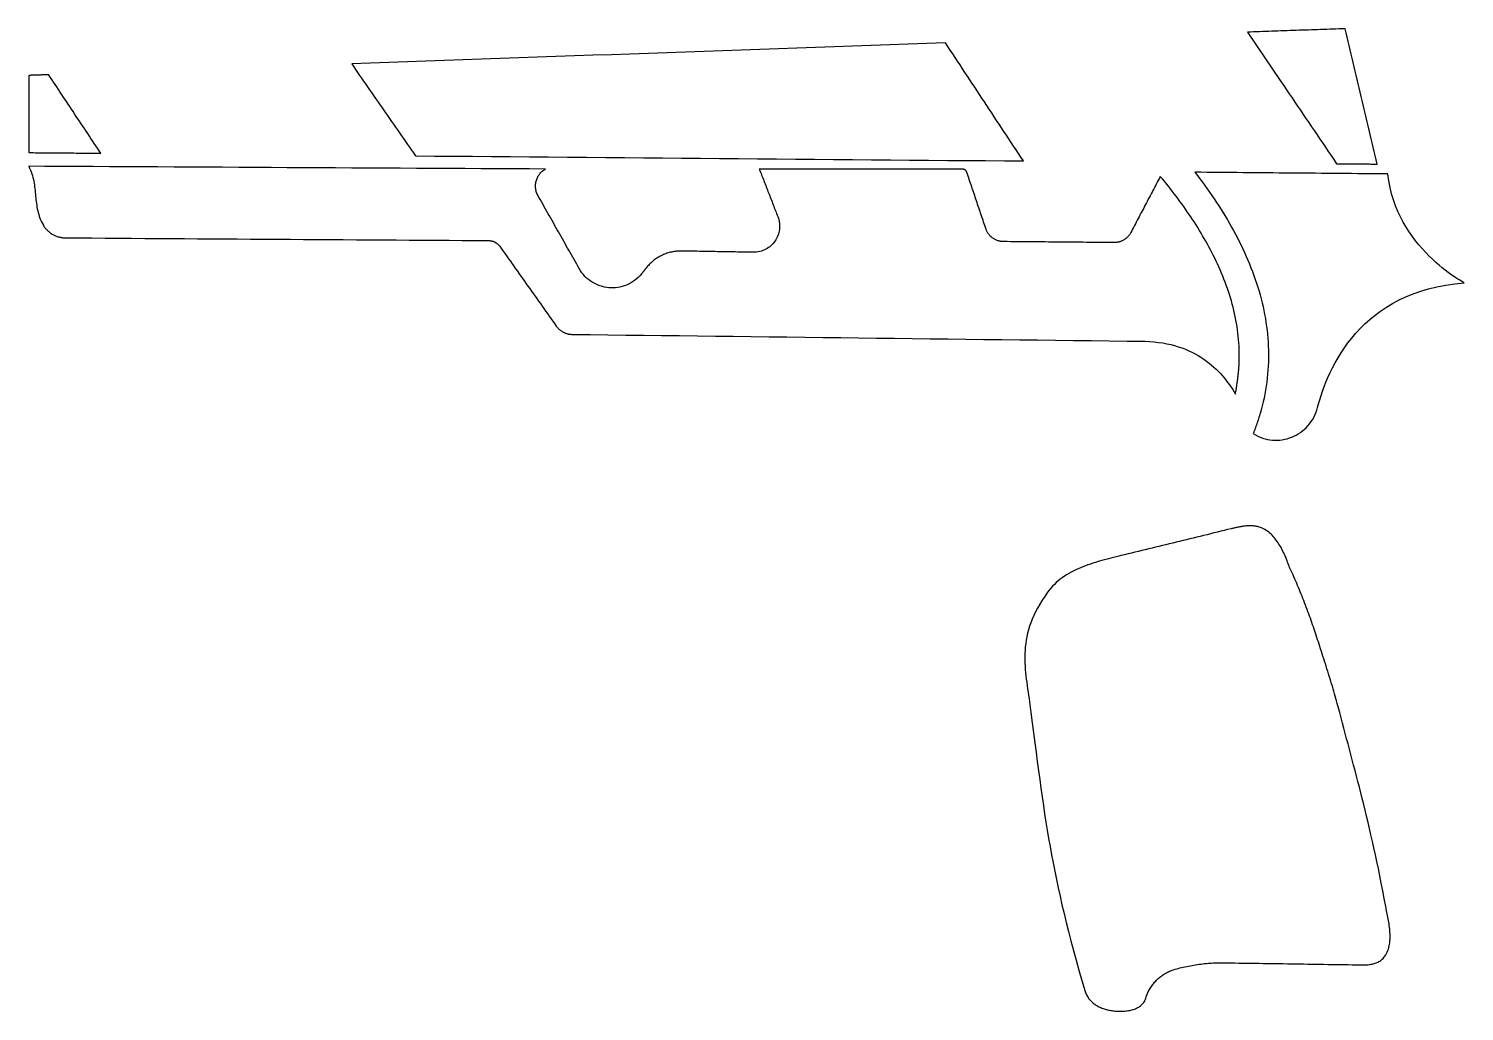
# Model space of a CAD drawing. Header units: metres. Extents: x 23 to 146, y -137 to -53.
import ezdxf

# ---------------------------------------------------------------- set-up
doc = ezdxf.new("R2010")
doc.units = ezdxf.units.M

msp = doc.modelspace()

# ---------------------------------------------------------------- linework, layer by layer
for points in [[(135.192008, -64.704976), (135.300466, -64.705992), (135.408924, -64.707008), (135.517382, -64.708024), (135.62584, -64.70904), (135.734298, -64.710056), (135.842756, -64.711072), (135.951214, -64.712088), (136.059672, -64.713104), (136.16813, -64.71412), (136.276588, -64.715136), (136.385046, -64.716152), (136.493504, -64.717168), (136.601962, -64.718184), (136.71042, -64.7192), (136.818878, -64.720216), (136.927336, -64.721232), (137.035794, -64.722248), (137.144252, -64.723264), (137.25271, -64.72428), (137.361168, -64.725296), (137.469626, -64.726312), (137.578084, -64.727328), (137.686542, -64.728344), (137.795, -64.72936), (137.903458, -64.730376), (138.011916, -64.731392), (138.120374, -64.732408), (138.228832, -64.733424), (138.33729, -64.73444), (138.445748, -64.735456), (138.554206, -64.736472), (138.662664, -64.737488), (138.576558, -64.376046), (138.490452, -64.014604), (138.404346, -63.653162), (138.31824, -63.29172), (138.232134, -62.930278), (138.146028, -62.568836), (138.059922, -62.207394), (137.973816, -61.845952), (137.88771, -61.48451), (137.801604, -61.123068), (137.715498, -60.761626), (137.629392, -60.400184), (137.543286, -60.038742), (137.45718, -59.6773), (137.371074, -59.315858), (137.284968, -58.954416), (137.198862, -58.592974), (137.112756, -58.231532), (137.02665, -57.87009), (136.940544, -57.508648), (136.854438, -57.147206), (136.768332, -56.785764), (136.682226, -56.424322), (136.59612, -56.06288), (136.510014, -55.701438), (136.423908, -55.339996), (136.337802, -54.978554), (136.251696, -54.617112), (136.16559, -54.25567), (136.079484, -53.894228), (135.993378, -53.532786), (135.907272, -53.171344), (135.646668, -53.180488), (135.386064, -53.189632), (135.12546, -53.198776), (134.864856, -53.20792), (134.604252, -53.217064), (134.343648, -53.226208), (134.083044, -53.235352), (133.82244, -53.244496), (133.561836, -53.25364), (133.301232, -53.262784), (133.040628, -53.271928), (132.780024, -53.281072), (132.51942, -53.290216), (132.258816, -53.29936), (131.998212, -53.308504), (131.737608, -53.317648), (131.477004, -53.326792), (131.2164, -53.335936), (130.955796, -53.34508), (130.695192, -53.354224), (130.434588, -53.363368), (130.173984, -53.372512), (129.91338, -53.381656), (129.652776, -53.3908), (129.392172, -53.399944), (129.131568, -53.409088), (128.870964, -53.418232), (128.61036, -53.427376), (128.349756, -53.43652), (128.089152, -53.445664), (127.828548, -53.454808), (127.567944, -53.463952), (127.806196, -53.815234), (128.044448, -54.166516), (128.2827, -54.517798), (128.520952, -54.86908), (128.759204, -55.220362), (128.997456, -55.571644), (129.235708, -55.922926), (129.47396, -56.274208), (129.712212, -56.62549), (129.950464, -56.976772), (130.188716, -57.328054), (130.426968, -57.679336), (130.66522, -58.030618), (130.903472, -58.3819), (131.141724, -58.733182), (131.379976, -59.084464), (131.618228, -59.435746), (131.85648, -59.787028), (132.094732, -60.13831), (132.332984, -60.489592), (132.571236, -60.840874), (132.809488, -61.192156), (133.04774, -61.543438), (133.285992, -61.89472), (133.524244, -62.246002), (133.762496, -62.597284), (134.000748, -62.948566), (134.239, -63.299848), (134.477252, -63.65113), (134.715504, -64.002412), (134.953756, -64.353694), (135.192008, -64.704976)], [(101.753416, -54.37886), (100.16744, -54.434994), (98.581464, -54.491128), (96.995488, -54.547262), (95.409512, -54.603396), (93.823536, -54.65953), (92.23756, -54.715664), (90.651584, -54.771798), (89.065608, -54.827932), (87.479632, -54.884066), (85.893656, -54.9402), (84.30768, -54.996334), (82.721704, -55.052468), (81.135728, -55.108602), (79.549752, -55.164736), (77.963776, -55.22087), (76.3778, -55.277004), (74.791824, -55.333138), (73.205848, -55.389272), (71.619872, -55.445406), (70.033896, -55.50154), (68.44792, -55.557674), (66.861944, -55.613808), (65.275968, -55.669942), (63.689992, -55.726076), (62.104016, -55.78221), (60.51804, -55.838344), (58.932064, -55.894478), (57.346088, -55.950612), (55.760112, -56.006746), (54.174136, -56.06288), (52.58816, -56.119014), (51.002184, -56.175148), (51.172618, -56.420766), (51.343052, -56.666384), (51.513486, -56.912002), (51.68392, -57.15762), (51.854354, -57.403238), (52.024788, -57.648856), (52.195222, -57.894474), (52.365656, -58.140092), (52.53609, -58.38571), (52.706524, -58.631328), (52.876958, -58.876946), (53.047392, -59.122564), (53.217826, -59.368182), (53.38826, -59.6138), (53.558694, -59.859418), (53.729128, -60.105036), (53.899562, -60.350654), (54.069996, -60.596272), (54.24043, -60.84189), (54.410864, -61.087508), (54.581298, -61.333126), (54.751732, -61.578744), (54.922166, -61.824362), (55.0926, -62.06998), (55.263034, -62.315598), (55.433468, -62.561216), (55.603902, -62.806834), (55.774336, -63.052452), (55.94477, -63.29807), (56.115204, -63.543688), (56.285638, -63.789306), (56.456072, -64.034924), (58.079894, -64.04864), (59.703716, -64.062356), (61.327538, -64.076072), (62.95136, -64.089788), (64.575182, -64.103504), (66.199004, -64.11722), (67.822826, -64.130936), (69.446648, -64.144652), (71.07047, -64.158368), (72.694292, -64.172084), (74.318114, -64.1858), (75.941936, -64.199516), (77.565758, -64.213232), (79.18958, -64.226948), (80.813402, -64.240664), (82.437224, -64.25438), (84.061046, -64.268096), (85.684868, -64.281812), (87.30869, -64.295528), (88.932512, -64.309244), (90.556334, -64.32296), (92.180156, -64.336676), (93.803978, -64.350392), (95.4278, -64.364108), (97.051622, -64.377824), (98.675444, -64.39154), (100.299266, -64.405256), (101.923088, -64.418972), (103.54691, -64.432688), (105.170732, -64.446404), (106.794554, -64.46012), (108.418376, -64.473836), (108.210096, -64.158368), (108.001816, -63.8429), (107.793536, -63.527432), (107.585256, -63.211964), (107.376976, -62.896496), (107.168696, -62.581028), (106.960416, -62.26556), (106.752136, -61.950092), (106.543856, -61.634624), (106.335576, -61.319156), (106.127296, -61.003688), (105.919016, -60.68822), (105.710736, -60.372752), (105.502456, -60.057284), (105.294176, -59.741816), (105.085896, -59.426348), (104.877616, -59.11088), (104.669336, -58.795412), (104.461056, -58.479944), (104.252776, -58.164476), (104.044496, -57.849008), (103.836216, -57.53354), (103.627936, -57.218072), (103.419656, -56.902604), (103.211376, -56.587136), (103.003096, -56.271668), (102.794816, -55.9562), (102.586536, -55.640732), (102.378256, -55.325264), (102.169976, -55.009796), (101.961696, -54.694328), (101.753416, -54.37886)], [(25.10028, -57.103772), (25.047194, -57.10555), (24.994108, -57.107328), (24.941022, -57.109106), (24.887936, -57.110884), (24.83485, -57.112662), (24.781764, -57.11444), (24.728678, -57.116218), (24.675592, -57.117996), (24.622506, -57.119774), (24.56942, -57.121552), (24.516334, -57.12333), (24.463248, -57.125108), (24.410162, -57.126886), (24.357076, -57.128664), (24.30399, -57.130442), (24.250904, -57.13222), (24.197818, -57.133998), (24.144732, -57.135776), (24.091646, -57.137554), (24.03856, -57.139332), (23.985474, -57.14111), (23.932388, -57.142888), (23.879302, -57.144666), (23.826216, -57.146444), (23.77313, -57.148222), (23.720044, -57.15), (23.666958, -57.151778), (23.613872, -57.153556), (23.560786, -57.155334), (23.5077, -57.157112), (23.454614, -57.15889), (23.401528, -57.160668), (23.401528, -57.366916), (23.401528, -57.573164), (23.401528, -57.779412), (23.401528, -57.98566), (23.401528, -58.191908), (23.401528, -58.398156), (23.401528, -58.604404), (23.401528, -58.810652), (23.401528, -59.0169), (23.401528, -59.223148), (23.401528, -59.429396), (23.401528, -59.635644), (23.401528, -59.841892), (23.401528, -60.04814), (23.401528, -60.254388), (23.401528, -60.460636), (23.401528, -60.666884), (23.401528, -60.873132), (23.401528, -61.07938), (23.401528, -61.285628), (23.401528, -61.491876), (23.401528, -61.698124), (23.401528, -61.904372), (23.401528, -62.11062), (23.401528, -62.316868), (23.401528, -62.523116), (23.401528, -62.729364), (23.401528, -62.935612), (23.401528, -63.14186), (23.401528, -63.348108), (23.401528, -63.554356), (23.401528, -63.760604), (23.593806, -63.762128), (23.786084, -63.763652), (23.978362, -63.765176), (24.17064, -63.7667), (24.362918, -63.768224), (24.555196, -63.769748), (24.747474, -63.771272), (24.939752, -63.772796), (25.13203, -63.77432), (25.324308, -63.775844), (25.516586, -63.777368), (25.708864, -63.778892), (25.901142, -63.780416), (26.09342, -63.78194), (26.285698, -63.783464), (26.477976, -63.784988), (26.670254, -63.786512), (26.862532, -63.788036), (27.05481, -63.78956), (27.247088, -63.791084), (27.439366, -63.792608), (27.631644, -63.794132), (27.823922, -63.795656), (28.0162, -63.79718), (28.208478, -63.798704), (28.400756, -63.800228), (28.593034, -63.801752), (28.785312, -63.803276), (28.97759, -63.8048), (29.169868, -63.806324), (29.362146, -63.807848), (29.554424, -63.809372), (29.414978, -63.599568), (29.275532, -63.389764), (29.136086, -63.17996), (28.99664, -62.970156), (28.857194, -62.760352), (28.717748, -62.550548), (28.578302, -62.340744), (28.438856, -62.13094), (28.29941, -61.921136), (28.159964, -61.711332), (28.020518, -61.501528), (27.881072, -61.291724), (27.741626, -61.08192), (27.60218, -60.872116), (27.462734, -60.662312), (27.323288, -60.452508), (27.183842, -60.242704), (27.044396, -60.0329), (26.90495, -59.823096), (26.765504, -59.613292), (26.626058, -59.403488), (26.486612, -59.193684), (26.347166, -58.98388), (26.20772, -58.774076), (26.068274, -58.564272), (25.928828, -58.354468), (25.789382, -58.144664), (25.649936, -57.93486), (25.51049, -57.725056), (25.371044, -57.515252), (25.231598, -57.305448), (25.092152, -57.095644)], [(126.53645, -84.39023), (126.5555, -84.287868), (126.574042, -84.186014), (126.591822, -84.084922), (126.609094, -83.984338), (126.625604, -83.884516), (126.641606, -83.785456), (126.656846, -83.687412), (126.671578, -83.590384), (126.685802, -83.494372), (126.699264, -83.399376), (126.712218, -83.305396), (126.724664, -83.212686), (126.736602, -83.121246), (126.747778, -83.031076), (126.758446, -82.942176), (126.768606, -82.8548), (126.778258, -82.768948), (126.787402, -82.68462), (126.796038, -82.601816), (126.804166, -82.52079), (126.811786, -82.441542), (126.818898, -82.364072), (126.825502, -82.28838), (126.831598, -82.21472), (126.837186, -82.142838), (126.842266, -82.072988), (126.846838, -82.005424), (126.850902, -81.939892), (126.854458, -81.876646), (126.85776, -81.815686), (126.860554, -81.757012), (126.86284, -81.700878), (126.871222, -81.418684), (126.87427, -81.136744), (126.872238, -80.855058), (126.865126, -80.57388), (126.852934, -80.29321), (126.835662, -80.013048), (126.813564, -79.733394), (126.78664, -79.454248), (126.75489, -79.17561), (126.718568, -78.897734), (126.677674, -78.62062), (126.632208, -78.344014), (126.582424, -78.06817), (126.528068, -77.793342), (126.469648, -77.519276), (126.40691, -77.245972), (126.340108, -76.973684), (126.269242, -76.702412), (126.194312, -76.431902), (126.115318, -76.162408), (126.032514, -75.894184), (125.9459, -75.626976), (125.85573, -75.360784), (125.76175, -75.095862), (125.664214, -74.83221), (125.563376, -74.569828), (125.458982, -74.308716), (125.351286, -74.048874), (125.240542, -73.790556), (125.126496, -73.533508), (125.009402, -73.277984), (124.88926, -73.023984), (124.770388, -72.779382), (124.64923, -72.53605), (124.525786, -72.293988), (124.400056, -72.053196), (124.272294, -71.813674), (124.142246, -71.575422), (124.010166, -71.33844), (123.876054, -71.102728), (123.73991, -70.868286), (123.601734, -70.635114), (123.461526, -70.402958), (123.31954, -70.172072), (123.175522, -69.942456), (123.029726, -69.71411), (122.882152, -69.48678), (122.7328, -69.26072), (122.58167, -69.035676), (122.428762, -68.811902), (122.274076, -68.589144), (122.117612, -68.367656), (121.959624, -68.147184), (121.800112, -67.927728), (121.638822, -67.709542), (121.476008, -67.492372), (121.31167, -67.276218), (121.145808, -67.06108), (120.978676, -66.846958), (120.81002, -66.633852), (120.63984, -66.421762), (120.46839, -66.210688), (120.29567, -66.00063), (120.12168, -65.791588), (120.042686, -65.941702), (119.963692, -66.091816), (119.884698, -66.24193), (119.805704, -66.392044), (119.72671, -66.542158), (119.647716, -66.692272), (119.568722, -66.842386), (119.489728, -66.9925), (119.410734, -67.142614), (119.33174, -67.292728), (119.252746, -67.442842), (119.173752, -67.592956), (119.094758, -67.74307), (119.015764, -67.893184), (118.93677, -68.043298), (118.857776, -68.193412), (118.778782, -68.343526), (118.699788, -68.49364), (118.620794, -68.643754), (118.5418, -68.793868), (118.462806, -68.943982), (118.383812, -69.094096), (118.304818, -69.24421), (118.225824, -69.394324), (118.14683, -69.544438), (118.067836, -69.694552), (117.988842, -69.844666), (117.909848, -69.99478), (117.830854, -70.144894), (117.75186, -70.295008), (117.672866, -70.445122), (117.593872, -70.595236), (117.567202, -70.64375), (117.539008, -70.691248), (117.50929, -70.737476), (117.478302, -70.782434), (117.44579, -70.826122), (117.412008, -70.86854), (117.376702, -70.909688), (117.340126, -70.949566), (117.30228, -70.988174), (117.263418, -71.025258), (117.223286, -71.061072), (117.182138, -71.095362), (117.13972, -71.128382), (117.096286, -71.159878), (117.051836, -71.18985), (117.00637, -71.218298), (116.960142, -71.245222), (116.912898, -71.270622), (116.864892, -71.294498), (116.816124, -71.316596), (116.766594, -71.33717), (116.716302, -71.355966), (116.665248, -71.373238), (116.613686, -71.388732), (116.561362, -71.402448), (116.50853, -71.414386), (116.45519, -71.424546), (116.401342, -71.432928), (116.346986, -71.439532), (116.292376, -71.444358), (116.237258, -71.447152), (116.181886, -71.448168), (115.886484, -71.445628), (115.591082, -71.443088), (115.29568, -71.440548), (115.000278, -71.438008), (114.704876, -71.435468), (114.409474, -71.432928), (114.114072, -71.430388), (113.81867, -71.427848), (113.523268, -71.425308), (113.227866, -71.422768), (112.932464, -71.420228), (112.637062, -71.417688), (112.34166, -71.415148), (112.046258, -71.412608), (111.750856, -71.410068), (111.455454, -71.407528), (111.160052, -71.404988), (110.86465, -71.402448), (110.569248, -71.399908), (110.273846, -71.397368), (109.978444, -71.394828), (109.683042, -71.392288), (109.38764, -71.389748), (109.092238, -71.387208), (108.796836, -71.384668), (108.501434, -71.382128), (108.206032, -71.379588), (107.91063, -71.377048), (107.615228, -71.374508), (107.319826, -71.371968), (107.024424, -71.369428), (106.729022, -71.366888), (106.665776, -71.365618), (106.603038, -71.361808), (106.540808, -71.355712), (106.479086, -71.347076), (106.418126, -71.336154), (106.357928, -71.322946), (106.298492, -71.307452), (106.239818, -71.289672), (106.181906, -71.26986), (106.12501, -71.247762), (106.06913, -71.223632), (106.014266, -71.19747), (105.960418, -71.169276), (105.90784, -71.13905), (105.856532, -71.106792), (105.806494, -71.072756), (105.757726, -71.036688), (105.710228, -70.998842), (105.664254, -70.959218), (105.619804, -70.917816), (105.576878, -70.874636), (105.535476, -70.829932), (105.495852, -70.78345), (105.458006, -70.735444), (105.421938, -70.685914), (105.387648, -70.63486), (105.355136, -70.582282), (105.324656, -70.52818), (105.296208, -70.472808), (105.269792, -70.416166), (105.245408, -70.358), (105.22331, -70.298564), (105.172256, -70.147434), (105.121202, -69.996304), (105.070148, -69.845174), (105.019094, -69.694044), (104.96804, -69.542914), (104.916986, -69.391784), (104.865932, -69.240654), (104.814878, -69.089524), (104.763824, -68.938394), (104.71277, -68.787264), (104.661716, -68.636134), (104.610662, -68.485004), (104.559608, -68.333874), (104.508554, -68.182744), (104.4575, -68.031614), (104.406446, -67.880484), (104.355392, -67.729354), (104.304338, -67.578224), (104.253284, -67.427094), (104.20223, -67.275964), (104.151176, -67.124834), (104.100122, -66.973704), (104.049068, -66.822574), (103.998014, -66.671444), (103.94696, -66.520314), (103.895906, -66.369184), (103.844852, -66.218054), (103.793798, -66.066924), (103.742744, -65.915794), (103.69169, -65.764664), (103.640636, -65.613534), (103.589582, -65.462404), (103.58374, -65.445894), (103.577136, -65.429638), (103.570024, -65.41389), (103.562404, -65.398396), (103.554022, -65.38341), (103.545132, -65.368678), (103.535734, -65.354454), (103.525828, -65.340738), (103.515414, -65.327276), (103.504492, -65.314322), (103.493062, -65.301876), (103.481378, -65.289938), (103.469186, -65.278508), (103.456486, -65.267332), (103.443532, -65.256664), (103.43007, -65.246504), (103.416354, -65.237106), (103.40213, -65.228216), (103.387652, -65.219834), (103.37292, -65.21196), (103.35768, -65.204594), (103.342186, -65.197736), (103.326438, -65.19164), (103.310436, -65.186052), (103.29418, -65.181226), (103.27767, -65.176908), (103.260906, -65.173098), (103.244142, -65.17005), (103.227124, -65.167764), (103.209852, -65.165986), (103.19258, -65.16497), (103.175054, -65.164716), (102.633526, -65.164716), (102.091998, -65.164716), (101.55047, -65.164716), (101.008942, -65.164716), (100.467414, -65.164716), (99.925886, -65.164716), (99.384358, -65.164716), (98.84283, -65.164716), (98.301302, -65.164716), (97.759774, -65.164716), (97.218246, -65.164716), (96.676718, -65.164716), (96.13519, -65.164716), (95.593662, -65.164716), (95.052134, -65.164716), (94.510606, -65.164716), (93.969078, -65.164716), (93.42755, -65.164716), (92.886022, -65.164716), (92.344494, -65.164716), (91.802966, -65.164716), (91.261438, -65.164716), (90.71991, -65.164716), (90.178382, -65.164716), (89.636854, -65.164716), (89.095326, -65.164716), (88.553798, -65.164716), (88.01227, -65.164716), (87.470742, -65.164716), (86.929214, -65.164716), (86.387686, -65.164716), (85.846158, -65.164716), (85.895434, -65.291716), (85.94471, -65.418716), (85.993986, -65.545716), (86.043262, -65.672716), (86.092538, -65.799716), (86.141814, -65.926716), (86.19109, -66.053716), (86.240366, -66.180716), (86.289642, -66.307716), (86.338918, -66.434716), (86.388194, -66.561716), (86.43747, -66.688716), (86.486746, -66.815716), (86.536022, -66.942716), (86.585298, -67.069716), (86.634574, -67.19697), (86.68385, -67.32397), (86.733126, -67.45097), (86.782402, -67.57797), (86.831678, -67.70497), (86.880954, -67.83197), (86.93023, -67.95897), (86.979506, -68.08597), (87.028782, -68.21297), (87.078058, -68.33997), (87.127334, -68.46697), (87.17661, -68.59397), (87.225886, -68.72097), (87.275162, -68.84797), (87.324438, -68.97497), (87.373714, -69.10197), (87.42299, -69.229224), (87.473028, -69.368162), (87.513414, -69.507354), (87.544402, -69.646546), (87.565992, -69.785484), (87.578692, -69.923914), (87.582502, -70.061582), (87.577676, -70.19798), (87.564468, -70.332854), (87.543132, -70.46595), (87.513922, -70.59676), (87.477092, -70.72503), (87.432642, -70.850506), (87.38108, -70.972934), (87.322406, -71.091806), (87.256874, -71.206868), (87.184738, -71.317866), (87.106252, -71.424546), (87.02167, -71.5264), (86.930992, -71.623174), (86.834726, -71.714614), (86.732872, -71.800466), (86.625938, -71.880222), (86.513924, -71.953628), (86.397084, -72.02043), (86.275672, -72.080374), (86.149688, -72.132952), (86.01964, -72.17791), (85.885528, -72.214994), (85.74786, -72.243696), (85.606636, -72.264016), (85.46211, -72.275446), (85.314536, -72.277478), (85.123528, -72.274176), (84.93252, -72.270874), (84.741512, -72.267572), (84.550504, -72.26427), (84.359496, -72.260968), (84.168488, -72.257666), (83.97748, -72.254364), (83.786472, -72.251062), (83.595464, -72.24776), (83.404456, -72.244458), (83.213448, -72.241156), (83.02244, -72.237854), (82.831432, -72.234552), (82.640424, -72.23125), (82.449416, -72.227948), (82.258408, -72.224646), (82.0674, -72.221344), (81.876392, -72.218042), (81.685384, -72.21474), (81.494376, -72.211438), (81.303368, -72.208136), (81.11236, -72.204834), (80.921352, -72.201532), (80.730344, -72.19823), (80.539336, -72.194928), (80.348328, -72.191626), (80.15732, -72.188324), (79.966312, -72.185022), (79.775304, -72.18172), (79.584296, -72.178418), (79.393288, -72.175116), (79.20228, -72.171814), (79.094584, -72.17156), (78.987142, -72.174354), (78.880208, -72.180196), (78.773782, -72.189086), (78.667864, -72.201024), (78.562454, -72.215756), (78.457806, -72.233536), (78.35392, -72.25411), (78.250796, -72.277732), (78.148434, -72.304148), (78.047088, -72.333358), (77.946758, -72.365362), (77.847444, -72.40016), (77.749146, -72.437752), (77.651864, -72.478138), (77.555852, -72.521064), (77.46111, -72.566784), (77.367638, -72.615044), (77.275436, -72.666098), (77.184758, -72.719692), (77.095604, -72.775826), (77.007974, -72.8345), (76.921868, -72.895714), (76.83754, -72.959468), (76.754736, -73.025762), (76.67371, -73.094342), (76.594462, -73.165462), (76.517246, -73.238868), (76.441808, -73.31456), (76.368402, -73.392538), (76.297028, -73.472802), (76.22794, -73.555352), (76.213462, -73.573386), (76.198984, -73.59142), (76.184506, -73.609454), (76.170028, -73.627488), (76.15555, -73.645522), (76.141072, -73.663556), (76.126594, -73.68159), (76.112116, -73.699624), (76.097638, -73.717658), (76.08316, -73.735692), (76.068682, -73.753726), (76.054204, -73.77176), (76.039726, -73.789794), (76.025248, -73.807828), (76.01077, -73.825862), (75.996292, -73.843896), (75.981814, -73.86193), (75.967336, -73.879964), (75.952858, -73.897998), (75.93838, -73.916032), (75.923902, -73.934066), (75.909424, -73.9521), (75.894946, -73.970134), (75.880468, -73.988168), (75.86599, -74.006202), (75.851512, -74.024236), (75.837034, -74.04227), (75.822556, -74.060304), (75.808078, -74.078338), (75.7936, -74.096372), (75.779122, -74.114406), (75.764644, -74.13244), (75.626468, -74.292206), (75.480926, -74.440288), (75.32878, -74.576686), (75.170284, -74.7014), (75.0062, -74.81443), (74.83729, -74.91603), (74.663808, -75.0062), (74.486262, -75.08494), (74.305414, -75.15225), (74.121518, -75.208384), (73.935336, -75.253088), (73.747376, -75.286616), (73.558146, -75.308968), (73.368408, -75.320144), (73.178416, -75.320398), (72.988932, -75.309476), (72.80021, -75.287632), (72.613012, -75.254866), (72.427846, -75.211178), (72.245474, -75.156568), (72.06615, -75.09129), (71.890382, -75.01509), (71.718932, -74.928222), (71.552308, -74.830686), (71.391018, -74.722482), (71.23557, -74.603864), (71.086472, -74.474578), (70.944486, -74.334878), (70.809866, -74.184764), (70.683374, -74.024236), (70.565518, -73.853548), (70.456806, -73.672446), (70.346062, -73.476866), (70.235318, -73.281286), (70.124574, -73.085706), (70.01383, -72.890126), (69.903086, -72.694546), (69.792342, -72.498966), (69.681598, -72.303386), (69.570854, -72.107806), (69.46011, -71.912226), (69.349366, -71.716646), (69.238622, -71.521066), (69.127878, -71.325486), (69.017134, -71.129906), (68.90639, -70.934326), (68.795646, -70.738746), (68.684902, -70.543166), (68.574158, -70.347586), (68.463414, -70.152006), (68.35267, -69.956426), (68.241926, -69.760846), (68.131182, -69.565266), (68.020438, -69.369686), (67.909694, -69.174106), (67.79895, -68.978526), (67.688206, -68.782946), (67.577462, -68.587366), (67.466718, -68.391786), (67.355974, -68.196206), (67.24523, -68.000626), (67.134486, -67.805046), (67.023742, -67.609466), (66.912998, -67.413886), (66.87312, -67.337432), (66.837814, -67.259708), (66.80708, -67.180714), (66.780918, -67.100704), (66.759328, -67.019932), (66.742056, -66.938398), (66.729102, -66.856356), (66.720212, -66.77406), (66.71564, -66.691764), (66.715132, -66.609468), (66.718434, -66.527426), (66.7258, -66.445638), (66.736976, -66.364358), (66.751962, -66.28384), (66.770504, -66.204338), (66.792856, -66.125852), (66.818764, -66.048636), (66.847974, -65.972944), (66.88074, -65.898776), (66.916808, -65.826386), (66.955924, -65.756028), (66.998342, -65.687956), (67.043808, -65.62217), (67.092322, -65.558924), (67.143884, -65.498218), (67.19824, -65.44056), (67.25539, -65.38595), (67.315334, -65.334388), (67.377818, -65.286382), (67.442842, -65.241932), (67.510406, -65.201038), (67.580256, -65.164208), (66.199512, -65.156842), (64.818768, -65.149476), (63.438024, -65.14211), (62.05728, -65.134744), (60.676536, -65.127378), (59.295792, -65.120012), (57.915048, -65.112646), (56.534304, -65.10528), (55.15356, -65.097914), (53.772816, -65.090548), (52.392072, -65.083182), (51.011328, -65.075816), (49.630584, -65.06845), (48.24984, -65.061084), (46.869096, -65.053718), (45.488352, -65.046352), (44.107608, -65.038986), (42.726864, -65.03162), (41.34612, -65.024254), (39.965376, -65.016888), (38.584632, -65.009522), (37.203888, -65.002156), (35.823144, -64.99479), (34.4424, -64.987424), (33.061656, -64.980058), (31.680912, -64.972692), (30.300168, -64.965326), (28.919424, -64.95796), (27.53868, -64.950594), (26.157936, -64.943228), (24.777192, -64.935862), (23.396448, -64.928496), (23.474426, -65.088516), (23.544276, -65.248282), (23.60676, -65.408048), (23.662132, -65.56756), (23.711154, -65.727072), (23.754334, -65.88633), (23.79218, -66.045334), (23.8252, -66.204338), (23.854156, -66.363088), (23.879556, -66.521838), (23.901908, -66.680334), (23.92172, -66.838576), (23.9395, -66.996818), (23.95601, -67.154806), (23.971504, -67.312794), (23.986744, -67.470528), (24.002238, -67.628008), (24.018748, -67.785488), (24.036528, -67.942714), (24.05634, -68.099686), (24.078692, -68.256658), (24.104092, -68.413376), (24.133302, -68.56984), (24.166576, -68.726304), (24.204676, -68.882514), (24.24811, -69.03847), (24.297386, -69.194426), (24.353266, -69.350128), (24.416004, -69.505576), (24.486362, -69.661024), (24.564848, -69.816218), (24.65197, -69.971158), (24.689562, -70.032372), (24.729186, -70.092062), (24.770588, -70.150228), (24.813768, -70.20687), (24.858472, -70.261734), (24.904954, -70.315074), (24.95296, -70.366636), (25.00249, -70.416674), (25.053544, -70.464934), (25.106122, -70.511416), (25.15997, -70.55612), (25.215342, -70.599046), (25.271984, -70.640194), (25.329896, -70.67931), (25.388824, -70.716648), (25.449022, -70.752208), (25.510236, -70.785736), (25.572466, -70.817232), (25.635712, -70.84695), (25.699974, -70.874636), (25.765252, -70.90029), (25.831292, -70.923912), (25.898094, -70.945502), (25.965658, -70.964806), (26.033984, -70.982078), (26.103072, -70.997064), (26.172668, -71.010018), (26.242772, -71.020686), (26.313384, -71.029068), (26.384504, -71.035418), (26.456132, -71.039482), (26.528014, -71.04126), (27.658822, -71.048626), (28.78963, -71.055992), (29.920438, -71.063358), (31.051246, -71.070724), (32.182054, -71.07809), (33.312862, -71.085456), (34.44367, -71.092822), (35.574478, -71.100188), (36.705286, -71.107554), (37.836094, -71.11492), (38.966902, -71.122286), (40.09771, -71.129652), (41.228518, -71.137018), (42.359326, -71.144384), (43.490134, -71.15175), (44.620942, -71.159116), (45.75175, -71.166482), (46.882558, -71.173848), (48.013366, -71.181214), (49.144174, -71.18858), (50.274982, -71.195946), (51.40579, -71.203312), (52.536598, -71.210678), (53.667406, -71.218044), (54.798214, -71.22541), (55.929022, -71.232776), (57.05983, -71.240142), (58.190638, -71.247508), (59.321446, -71.254874), (60.452254, -71.26224), (61.583062, -71.269606), (62.71387, -71.276972), (62.748922, -71.27748), (62.783974, -71.279004), (62.818772, -71.281798), (62.853316, -71.285608), (62.887606, -71.290434), (62.921642, -71.296276), (62.955424, -71.303134), (62.988952, -71.311008), (63.022226, -71.319644), (63.055246, -71.329296), (63.088012, -71.339964), (63.12027, -71.351648), (63.152274, -71.364094), (63.18377, -71.377556), (63.214758, -71.392034), (63.245492, -71.407274), (63.275718, -71.42353), (63.305436, -71.440548), (63.334646, -71.458582), (63.363348, -71.477378), (63.391542, -71.49719), (63.418974, -71.517764), (63.445898, -71.5391), (63.472314, -71.561198), (63.497968, -71.584312), (63.523114, -71.608188), (63.547498, -71.632826), (63.57112, -71.658226), (63.594234, -71.684388), (63.616586, -71.711312), (63.638176, -71.738998), (63.659004, -71.767446), (63.80988, -71.980298), (63.960756, -72.19315), (64.111632, -72.406002), (64.262508, -72.618854), (64.413384, -72.831706), (64.56426, -73.044558), (64.715136, -73.25741), (64.866012, -73.470262), (65.016888, -73.683114), (65.167764, -73.895966), (65.31864, -74.108818), (65.469516, -74.32167), (65.620392, -74.534522), (65.771268, -74.747374), (65.922144, -74.960226), (66.07302, -75.173078), (66.223896, -75.38593), (66.374772, -75.598782), (66.525648, -75.811634), (66.676524, -76.024486), (66.8274, -76.237338), (66.978276, -76.45019), (67.129152, -76.663042), (67.280028, -76.875894), (67.430904, -77.088746), (67.58178, -77.301598), (67.732656, -77.51445), (67.883532, -77.727302), (68.034408, -77.940154), (68.185284, -78.153006), (68.33616, -78.365858), (68.487036, -78.57871), (68.516754, -78.619604), (68.547742, -78.659482), (68.579746, -78.69809), (68.612766, -78.735682), (68.646802, -78.772258), (68.681854, -78.807564), (68.717922, -78.841854), (68.754752, -78.875128), (68.792598, -78.907132), (68.831206, -78.937866), (68.87083, -78.967584), (68.911216, -78.996032), (68.952364, -79.02321), (68.994274, -79.049118), (69.036946, -79.07401), (69.080126, -79.097632), (69.124068, -79.119984), (69.168772, -79.141066), (69.213984, -79.160624), (69.259704, -79.178912), (69.305932, -79.19593), (69.352668, -79.211678), (69.399912, -79.225902), (69.447664, -79.238856), (69.495924, -79.250286), (69.544692, -79.260446), (69.593714, -79.269082), (69.64299, -79.276448), (69.692774, -79.28229), (69.742812, -79.286608), (69.793104, -79.289402), (69.84365, -79.290672), (71.374, -79.309214), (72.90435, -79.327756), (74.4347, -79.346298), (75.96505, -79.36484), (77.4954, -79.383382), (79.02575, -79.401924), (80.5561, -79.420466), (82.08645, -79.439008), (83.6168, -79.45755), (85.14715, -79.476092), (86.6775, -79.494634), (88.20785, -79.513176), (89.7382, -79.531718), (91.26855, -79.55026), (92.7989, -79.568802), (94.32925, -79.587344), (95.8596, -79.605886), (97.38995, -79.624428), (98.9203, -79.64297), (100.45065, -79.661512), (101.981, -79.680054), (103.51135, -79.698596), (105.0417, -79.717138), (106.57205, -79.73568), (108.1024, -79.754222), (109.63275, -79.772764), (111.1631, -79.791306), (112.69345, -79.809848), (114.2238, -79.82839), (115.75415, -79.846932), (117.2845, -79.865474), (118.81485, -79.884016), (119.209566, -79.901288), (119.592598, -79.931006), (119.9642, -79.972916), (120.324626, -80.02651), (120.67413, -80.09128), (121.012712, -80.166718), (121.340626, -80.252316), (121.657872, -80.34782), (121.964704, -80.452722), (122.261376, -80.566514), (122.548142, -80.688688), (122.825002, -80.81899), (123.09221, -80.956658), (123.349766, -81.101438), (123.597924, -81.252822), (123.836938, -81.410556), (124.066808, -81.573878), (124.287788, -81.742534), (124.500132, -81.915762), (124.70384, -82.093562), (124.899166, -82.275172), (125.086364, -82.460084), (125.265434, -82.648044), (125.43663, -82.838544), (125.599952, -83.031076), (125.755908, -83.225132), (125.904498, -83.420458), (126.045722, -83.616546), (126.179834, -83.812634), (126.307088, -84.008468), (126.427738, -84.203794), (126.541784, -84.39785)], [(139.568428, -65.584324), (139.052808, -65.579752), (138.537188, -65.57518), (138.021568, -65.570608), (137.505948, -65.566036), (136.990328, -65.561464), (136.474708, -65.556892), (135.959088, -65.55232), (135.443468, -65.547748), (134.927848, -65.543176), (134.412228, -65.538604), (133.896608, -65.534032), (133.380988, -65.52946), (132.865368, -65.524888), (132.349748, -65.520316), (131.834128, -65.515744), (131.318508, -65.511172), (130.802888, -65.5066), (130.287268, -65.502028), (129.771648, -65.497456), (129.256028, -65.492884), (128.740408, -65.488312), (128.224788, -65.48374), (127.709168, -65.479168), (127.193548, -65.474596), (126.677928, -65.470024), (126.162308, -65.465452), (125.646688, -65.46088), (125.131068, -65.456308), (124.615448, -65.451736), (124.099828, -65.447164), (123.584208, -65.442592), (123.068588, -65.43802), (123.286012, -65.717674), (123.500896, -65.999106), (123.71324, -66.282062), (123.923044, -66.566796), (124.130054, -66.853308), (124.334524, -67.141344), (124.5362, -67.431158), (124.734828, -67.72275), (124.930662, -68.01612), (125.123448, -68.311268), (125.313186, -68.60794), (125.499622, -68.90639), (125.68301, -69.206618), (125.863096, -69.508624), (126.039626, -69.812408), (126.212854, -70.11797), (126.382526, -70.425564), (126.548642, -70.734936), (126.710948, -71.046086), (126.869698, -71.359014), (127.024638, -71.67372), (127.175514, -71.990458), (127.32258, -72.308974), (127.465582, -72.629522), (127.60452, -72.951848), (127.739394, -73.275952), (127.86995, -73.602088), (127.996188, -73.930002), (128.118108, -74.259948), (128.235456, -74.591926), (128.348232, -74.925682), (128.456436, -75.26147), (128.556766, -75.589892), (128.651508, -75.919838), (128.740408, -76.251308), (128.82372, -76.584302), (128.901444, -76.918566), (128.973326, -77.253846), (129.039366, -77.590396), (129.099564, -77.927962), (129.153666, -78.26629), (129.201926, -78.60538), (129.24409, -78.945232), (129.280158, -79.285592), (129.31013, -79.62646), (129.334006, -79.967836), (129.351532, -80.309466), (129.362962, -80.65135), (129.368042, -80.993234), (129.366772, -81.335118), (129.358898, -81.677002), (129.344674, -82.018632), (129.323846, -82.360008), (129.296668, -82.700876), (129.262886, -83.041236), (129.222246, -83.380834), (129.175002, -83.719924), (129.1209, -84.057998), (129.05994, -84.39531), (128.992122, -84.731606), (128.917446, -85.066632), (128.835912, -85.400388), (128.747266, -85.732874), (128.651762, -86.06409), (128.636268, -86.115398), (128.62052, -86.16696), (128.604772, -86.218776), (128.58877, -86.270592), (128.572514, -86.322662), (128.556004, -86.374986), (128.539494, -86.42731), (128.52273, -86.479888), (128.505712, -86.53272), (128.48844, -86.585552), (128.471168, -86.638638), (128.453642, -86.691978), (128.435862, -86.745318), (128.417828, -86.798658), (128.39954, -86.852252), (128.381252, -86.905846), (128.36271, -86.959694), (128.343914, -87.013542), (128.324864, -87.06739), (128.30556, -87.121492), (128.286256, -87.175594), (128.266698, -87.229696), (128.246886, -87.283798), (128.22682, -87.338154), (128.2065, -87.39251), (128.185926, -87.446866), (128.165098, -87.501222), (128.14427, -87.555578), (128.123188, -87.609934), (128.101852, -87.66429), (128.080262, -87.718646), (128.058418, -87.773002), (128.255268, -87.89035), (128.455928, -87.993728), (128.659636, -88.083136), (128.865884, -88.158828), (129.074418, -88.221058), (129.284476, -88.269826), (129.49555, -88.30564), (129.707132, -88.3285), (129.918714, -88.33866), (130.129788, -88.336374), (130.339592, -88.321642), (130.547872, -88.294972), (130.75412, -88.256364), (130.957574, -88.206326), (131.15798, -88.144858), (131.354576, -88.072214), (131.546854, -87.988394), (131.734306, -87.893906), (131.916424, -87.78875), (132.0927, -87.67318), (132.262626, -87.54745), (132.425694, -87.411814), (132.581396, -87.266526), (132.72897, -87.111586), (132.868162, -86.947502), (132.99821, -86.774274), (133.118606, -86.592156), (133.229096, -86.401402), (133.328918, -86.202012), (133.417564, -85.994494), (133.494526, -85.778848), (133.559296, -85.555328), (133.646418, -85.229954), (133.745732, -84.887054), (133.858, -84.528152), (133.983984, -84.15528), (134.124446, -83.769962), (134.280148, -83.373722), (134.451598, -82.968592), (134.639812, -82.556096), (134.845552, -82.138012), (135.069326, -81.716118), (135.31215, -81.291938), (135.574532, -80.86725), (135.857488, -80.443578), (136.161526, -80.022954), (136.487408, -79.606902), (136.835896, -79.1972), (137.208006, -78.795372), (137.604246, -78.403196), (138.025378, -78.02245), (138.472164, -77.654912), (138.945112, -77.302106), (139.445238, -76.96581), (139.973304, -76.647548), (140.530072, -76.349352), (141.11605, -76.072746), (141.732254, -75.819508), (142.379192, -75.591162), (143.05788, -75.389486), (143.768826, -75.216258), (144.512792, -75.073256), (145.290794, -74.962004), (146.10334, -74.88428), (146.086576, -74.87539), (146.037554, -74.848974), (145.95856, -74.805032), (145.851372, -74.74331), (145.718022, -74.663808), (145.560542, -74.566526), (145.380964, -74.45121), (145.18132, -74.318114), (144.963388, -74.166984), (144.729454, -73.99782), (144.481296, -73.810622), (144.2212, -73.605136), (143.950944, -73.381362), (143.67256, -73.1393), (143.38808, -72.87895), (143.09979, -72.600058), (142.809214, -72.302878), (142.518638, -71.987156), (142.230094, -71.652892), (141.945614, -71.299832), (141.666976, -70.92823), (141.396466, -70.537832), (141.135862, -70.128638), (140.887196, -69.700394), (140.6525, -69.253354), (140.433806, -68.787264), (140.233146, -68.302124), (140.052552, -67.797934), (139.894056, -67.27444), (139.75969, -66.731642), (139.651232, -66.169794), (139.570968, -65.588388)], [(131.150868, -99.165156), (131.102862, -99.032822), (131.053586, -98.899726), (131.00304, -98.766122), (130.951224, -98.632264), (130.897884, -98.498406), (130.84302, -98.364802), (130.786632, -98.231706), (130.728466, -98.099372), (130.668522, -97.968054), (130.606546, -97.837752), (130.542538, -97.708974), (130.476498, -97.581974), (130.408426, -97.456752), (130.337814, -97.333816), (130.264916, -97.213166), (130.189478, -97.095056), (130.1115, -96.979994), (130.030982, -96.86798), (129.94767, -96.759268), (129.861564, -96.654112), (129.77241, -96.552766), (129.680462, -96.455738), (129.585212, -96.363028), (129.486914, -96.274636), (129.385314, -96.19107), (129.280158, -96.112584), (129.1717, -96.039432), (129.059686, -95.971868), (128.943862, -95.909892), (128.824228, -95.854012), (128.700784, -95.804482), (128.57353, -95.761302), (128.500378, -95.739966), (128.426972, -95.72117), (128.353058, -95.70466), (128.27889, -95.690436), (128.204468, -95.678498), (128.129792, -95.668846), (128.055116, -95.661226), (127.980186, -95.655638), (127.905002, -95.651828), (127.829564, -95.649796), (127.754126, -95.649542), (127.678434, -95.651066), (127.602742, -95.654114), (127.52705, -95.658686), (127.451104, -95.664528), (127.375158, -95.671894), (127.299212, -95.68053), (127.223266, -95.690182), (127.14732, -95.701104), (127.071374, -95.713042), (126.995428, -95.725996), (126.919482, -95.739712), (126.84379, -95.75419), (126.768098, -95.76943), (126.69266, -95.785432), (126.617222, -95.801942), (126.542038, -95.81896), (126.466854, -95.836232), (126.391924, -95.853758), (126.317248, -95.871538), (126.242826, -95.889572), (126.168404, -95.907606), (125.875034, -95.979234), (125.581664, -96.050862), (125.288294, -96.12249), (124.994924, -96.194118), (124.701554, -96.265746), (124.408184, -96.337374), (124.114814, -96.409002), (123.821444, -96.48063), (123.528074, -96.552258), (123.234704, -96.623886), (122.941334, -96.695514), (122.647964, -96.767142), (122.354594, -96.83877), (122.061224, -96.910398), (121.767854, -96.982026), (121.474484, -97.053654), (121.181114, -97.125282), (120.887744, -97.19691), (120.594374, -97.268538), (120.301004, -97.340166), (120.007634, -97.411794), (119.714264, -97.483422), (119.420894, -97.55505), (119.127524, -97.626678), (118.834154, -97.698306), (118.540784, -97.769934), (118.247414, -97.841562), (117.954044, -97.91319), (117.660674, -97.984818), (117.367304, -98.056446), (117.073934, -98.128074), (116.780564, -98.199702), (116.563394, -98.252788), (116.344954, -98.306128), (116.125498, -98.36023), (115.90528, -98.415348), (115.684554, -98.471482), (115.463574, -98.52914), (115.242594, -98.588322), (115.021868, -98.649536), (114.80165, -98.712782), (114.582194, -98.778568), (114.363754, -98.846894), (114.146584, -98.918268), (113.931192, -98.99269), (113.717578, -99.070414), (113.505996, -99.151948), (113.2967, -99.237292), (113.089944, -99.3267), (112.886236, -99.42068), (112.685576, -99.519232), (112.488218, -99.62261), (112.29467, -99.731068), (112.104932, -99.84486), (111.919258, -99.964494), (111.738156, -100.08997), (111.561626, -100.221542), (111.390176, -100.359464), (111.223806, -100.50399), (111.063024, -100.655374), (110.90783, -100.81387), (110.758732, -100.979732), (110.61573, -101.153214), (110.479332, -101.33457), (110.239302, -101.679248), (110.018576, -102.01783), (109.816138, -102.35057), (109.63148, -102.677722), (109.464094, -102.99954), (109.313218, -103.316278), (109.17809, -103.62819), (109.057948, -103.935784), (108.952284, -104.23906), (108.860336, -104.538526), (108.781596, -104.834436), (108.715048, -105.12679), (108.660184, -105.416096), (108.616496, -105.702608), (108.582968, -105.98658), (108.559092, -106.26852), (108.54436, -106.548428), (108.537756, -106.826558), (108.538772, -107.103418), (108.5469, -107.379008), (108.561124, -107.653836), (108.580936, -107.928156), (108.605574, -108.201968), (108.63453, -108.47578), (108.667042, -108.749846), (108.702348, -109.02442), (108.73994, -109.30001), (108.779056, -109.576616), (108.818934, -109.854492), (108.858812, -110.134146), (108.898182, -110.415578), (108.936282, -110.699296), (109.055154, -111.610648), (109.170216, -112.495076), (109.281976, -113.354358), (109.390942, -114.190526), (109.497876, -115.005104), (109.603032, -115.800124), (109.707172, -116.57711), (109.811058, -117.338094), (109.914944, -118.084854), (110.019592, -118.818914), (110.125764, -119.542306), (110.233714, -120.256808), (110.344204, -120.964198), (110.457742, -121.666254), (110.57509, -122.364754), (110.696502, -123.061476), (110.82274, -123.758198), (110.954566, -124.456952), (111.092234, -125.159262), (111.236506, -125.866906), (111.38789, -126.581916), (111.547148, -127.305816), (111.714788, -128.040638), (111.891318, -128.787906), (112.077246, -129.549652), (112.273334, -130.327654), (112.48009, -131.12369), (112.698022, -131.939284), (112.927892, -132.776468), (113.170208, -133.63702), (113.425478, -134.522718), (113.69421, -135.43534), (113.724944, -135.530082), (113.759996, -135.621776), (113.799366, -135.710676), (113.842546, -135.796528), (113.889536, -135.879332), (113.940336, -135.959342), (113.994692, -136.036558), (114.05235, -136.110726), (114.11331, -136.1821), (114.177318, -136.25068), (114.244374, -136.316466), (114.314224, -136.379458), (114.386614, -136.439656), (114.461544, -136.497314), (114.53876, -136.552178), (114.618262, -136.604502), (114.699796, -136.654032), (114.783108, -136.701022), (114.868198, -136.745472), (114.955066, -136.787382), (115.043204, -136.826752), (115.132612, -136.863582), (115.22329, -136.897872), (115.314984, -136.929622), (115.40744, -136.959086), (115.500658, -136.98601), (115.594384, -137.010648), (115.688618, -137.033), (115.783106, -137.052812), (115.877848, -137.070338), (115.97259, -137.085578), (116.067078, -137.098786), (116.160042, -137.109708), (116.2558, -137.119106), (116.353844, -137.12698), (116.45392, -137.133076), (116.555774, -137.13714), (116.659152, -137.139172), (116.7638, -137.139172), (116.869464, -137.136886), (116.975636, -137.13206), (117.082062, -137.124694), (117.188488, -137.114534), (117.29466, -137.101326), (117.40007, -137.08507), (117.504718, -137.065766), (117.608096, -137.04316), (117.70995, -137.016998), (117.809772, -136.98728), (117.907562, -136.953752), (118.002812, -136.91616), (118.095522, -136.874504), (118.185184, -136.828784), (118.27129, -136.778746), (118.35384, -136.724136), (118.432326, -136.664954), (118.506748, -136.600946), (118.576598, -136.532112), (118.641368, -136.458198), (118.701058, -136.379204), (118.75516, -136.294622), (118.803674, -136.204706), (118.846092, -136.109202), (118.88216, -136.007856), (118.913148, -135.913622), (118.946676, -135.82015), (118.982744, -135.72744), (119.021352, -135.635746), (119.0625, -135.545068), (119.105934, -135.455406), (119.151654, -135.36676), (119.19966, -135.279384), (119.249952, -135.193278), (119.30253, -135.108442), (119.35714, -135.02513), (119.413782, -134.943342), (119.472456, -134.863078), (119.533162, -134.784338), (119.5959, -134.707376), (119.660416, -134.632192), (119.72671, -134.558786), (119.794782, -134.487412), (119.864632, -134.417816), (119.936006, -134.350252), (120.008904, -134.284974), (120.083326, -134.221728), (120.159272, -134.160768), (120.236742, -134.102094), (120.315482, -134.04596), (120.395492, -133.992112), (120.476772, -133.940804), (120.559322, -133.89229), (120.643142, -133.846316), (120.727978, -133.803136), (120.81383, -133.76275), (120.900698, -133.725158), (121.016014, -133.679438), (121.135902, -133.634988), (121.260108, -133.592062), (121.388378, -133.550406), (121.520458, -133.510274), (121.656094, -133.471666), (121.794778, -133.434328), (121.93651, -133.398514), (122.080782, -133.364224), (122.22734, -133.331458), (122.37593, -133.299962), (122.526298, -133.26999), (122.677936, -133.241542), (122.830844, -133.214618), (122.984514, -133.189218), (123.138692, -133.165342), (123.293378, -133.14299), (123.44781, -133.122162), (123.601988, -133.102858), (123.755658, -133.085078), (123.908312, -133.068822), (124.059696, -133.05409), (124.20981, -133.040882), (124.358146, -133.029198), (124.504196, -133.019038), (124.64796, -133.010402), (124.789184, -133.003544), (124.92736, -132.99821), (125.062234, -132.9944), (125.193552, -132.992114), (125.32106, -132.991606), (125.444504, -132.992622), (125.790452, -132.997956), (126.1364, -133.003036), (126.482348, -133.00837), (126.828296, -133.01345), (127.174244, -133.01853), (127.520192, -133.02361), (127.86614, -133.02869), (128.212088, -133.03377), (128.558036, -133.03885), (128.903984, -133.04393), (129.249932, -133.04901), (129.59588, -133.05409), (129.941828, -133.05917), (130.287776, -133.06425), (130.633724, -133.06933), (130.979672, -133.07441), (131.32562, -133.07949), (131.671568, -133.084824), (132.017516, -133.090158), (132.363464, -133.095492), (132.709412, -133.100826), (133.05536, -133.10616), (133.401308, -133.111494), (133.747256, -133.116828), (134.093204, -133.122162), (134.439152, -133.127496), (134.7851, -133.13283), (135.131048, -133.138164), (135.476996, -133.143498), (135.822944, -133.148832), (136.168892, -133.154166), (136.51484, -133.1595), (136.598406, -133.161278), (136.683496, -133.163564), (136.77011, -133.166358), (136.857994, -133.169406), (136.947148, -133.172454), (137.037318, -133.175248), (137.12825, -133.177788), (137.219944, -133.17982), (137.312146, -133.18109), (137.404602, -133.181344), (137.497312, -133.180328), (137.590276, -133.178042), (137.682986, -133.174232), (137.775442, -133.168644), (137.867644, -133.161278), (137.959338, -133.151626), (138.05027, -133.139688), (138.140186, -133.12521), (138.229086, -133.107938), (138.31697, -133.087618), (138.403584, -133.06425), (138.488674, -133.03758), (138.571986, -133.007354), (138.65352, -132.973318), (138.733276, -132.935472), (138.810746, -132.893562), (138.886184, -132.847334), (138.959082, -132.796534), (139.02944, -132.740908), (139.097004, -132.680456), (139.161774, -132.614924), (139.223496, -132.544058), (139.308332, -132.432806), (139.384786, -132.31749), (139.453112, -132.198364), (139.513564, -132.075682), (139.56665, -131.949698), (139.612624, -131.820412), (139.65174, -131.688332), (139.684506, -131.553712), (139.711176, -131.416552), (139.732004, -131.27736), (139.747244, -131.13639), (139.757404, -130.993642), (139.762738, -130.849624), (139.763754, -130.704336), (139.760452, -130.558286), (139.75334, -130.411474), (139.742926, -130.264408), (139.72921, -130.117088), (139.7127, -129.969768), (139.69365, -129.822956), (139.672568, -129.676652), (139.649454, -129.53111), (139.624816, -129.386584), (139.599162, -129.243328), (139.572492, -129.101596), (139.545314, -128.961896), (139.517882, -128.824228), (139.490704, -128.688846), (139.464034, -128.556004), (139.438126, -128.425956), (139.413234, -128.298702), (139.389866, -128.17475), (139.263374, -127.498856), (139.136882, -126.838964), (139.01039, -126.194566), (138.884152, -125.5649), (138.757914, -124.949712), (138.63193, -124.34824), (138.505946, -123.759976), (138.380216, -123.184158), (138.25474, -122.620278), (138.129264, -122.067828), (138.004042, -121.526046), (137.879074, -120.994678), (137.75436, -120.472708), (137.6299, -119.959882), (137.505694, -119.455438), (137.381996, -118.958868), (137.258552, -118.469664), (137.135362, -117.987064), (137.01268, -117.51056), (136.890252, -117.039644), (136.768332, -116.573554), (136.64692, -116.111782), (136.525762, -115.65382), (136.405112, -115.19916), (136.28497, -114.74704), (136.165336, -114.296952), (136.04621, -113.848134), (135.927592, -113.400332), (135.809736, -112.952784), (135.692388, -112.504728), (135.575548, -112.05591), (135.45947, -111.605568), (135.40994, -111.415068), (135.358632, -111.221266), (135.305546, -111.024416), (135.250936, -110.824772), (135.194548, -110.622588), (135.13689, -110.418118), (135.077708, -110.211362), (135.017256, -110.002828), (134.955788, -109.792516), (134.89305, -109.580934), (134.829296, -109.368082), (134.76478, -109.154214), (134.699502, -108.939584), (134.633462, -108.724192), (134.566914, -108.508546), (134.499858, -108.2929), (134.432548, -108.077254), (134.36473, -107.861862), (134.296912, -107.647232), (134.22884, -107.433364), (134.160768, -107.220512), (134.09295, -107.00893), (134.025386, -106.798618), (133.958076, -106.590084), (133.891274, -106.383582), (133.82498, -106.179112), (133.759194, -105.976928), (133.69417, -105.777538), (133.629908, -105.580942), (133.566662, -105.387394), (133.504432, -105.196894), (133.443218, -105.00995), (133.384798, -104.832912), (133.325362, -104.654096), (133.264656, -104.473756), (133.20268, -104.291892), (133.139688, -104.108758), (133.07568, -103.924608), (133.010656, -103.739442), (132.944616, -103.55326), (132.87756, -103.366316), (132.809488, -103.178864), (132.740654, -102.990904), (132.670804, -102.802436), (132.600192, -102.613714), (132.528818, -102.424992), (132.456682, -102.23627), (132.383784, -102.047802), (132.310378, -101.859588), (132.23621, -101.671882), (132.161534, -101.484684), (132.086096, -101.298248), (132.01015, -101.112574), (131.933696, -100.927916), (131.856734, -100.744274), (131.779264, -100.561902), (131.70154, -100.3808), (131.623308, -100.201222), (131.544822, -100.023168), (131.466082, -99.846892), (131.387088, -99.672648), (131.30784, -99.500436), (131.228338, -99.330256), (131.148582, -99.162362)]]:
    msp.add_lwpolyline(points)

doc.saveas('drawing.dxf')
